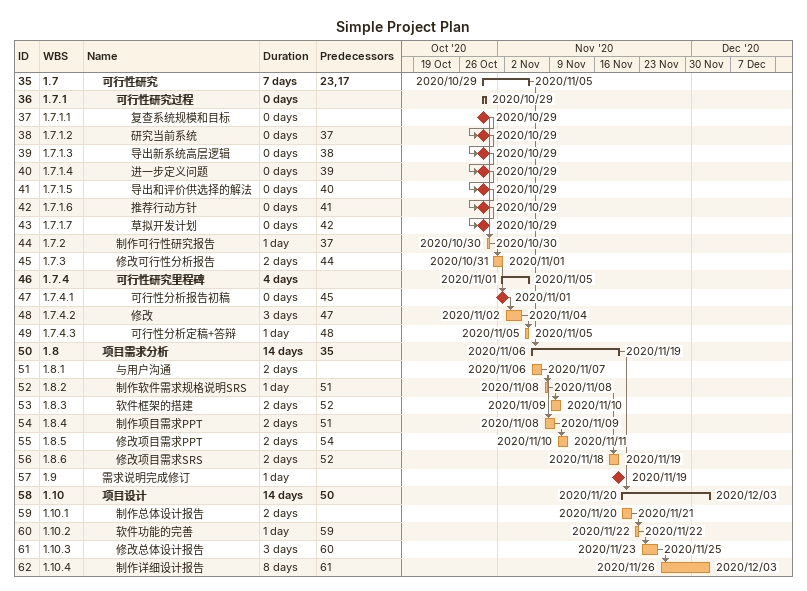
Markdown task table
Simple Project Plan

| ID | WBS | Task | Duration | Start | Finish | Predecessors |
|---|---|---|---|---|---|---|
| 35 | 1.7 | **可行性研究** | 7d | 2020-10-29 | 2020-11-05 | 23, 17 |
| 36 | 1.7.1 | **可行性研究过程** | 0d | 2020-10-29 | 2020-10-29 |  |
| 37 | 1.7.1.1 | 复查系统规模和目标 | 0d | 2020-10-29 | 2020-10-29 |  |
| 38 | 1.7.1.2 | 研究当前系统 | 0d | 2020-10-29 | 2020-10-29 | 37 |
| 39 | 1.7.1.3 | 导出新系统高层逻辑 | 0d | 2020-10-29 | 2020-10-29 | 38 |
| 40 | 1.7.1.4 | 进一步定义问题 | 0d | 2020-10-29 | 2020-10-29 | 39 |
| 41 | 1.7.1.5 | 导出和评价供选择的解法 | 0d | 2020-10-29 | 2020-10-29 | 40 |
| 42 | 1.7.1.6 | 推荐行动方针 | 0d | 2020-10-29 | 2020-10-29 | 41 |
| 43 | 1.7.1.7 | 草拟开发计划 | 0d | 2020-10-29 | 2020-10-29 | 42 |
| 44 | 1.7.2 | 制作可行性研究报告 | 1d | 2020-10-30 | 2020-10-30 | 37 |
| 45 | 1.7.3 | 修改可行性分析报告 | 2d | 2020-10-31 | 2020-11-01 | 44 |
| 46 | 1.7.4 | **可行性研究里程碑** | 4d | 2020-11-01 | 2020-11-05 |  |
| 47 | 1.7.4.1 | 可行性分析报告初稿 | 0d | 2020-11-01 | 2020-11-01 | 45 |
| 48 | 1.7.4.2 | 修改 | 3d | 2020-11-02 | 2020-11-04 | 47 |
| 49 | 1.7.4.3 | 可行性分析定稿+答辩 | 1d | 2020-11-05 | 2020-11-05 | 48 |
| 50 | 1.8 | **项目需求分析** | 14d | 2020-11-06 | 2020-11-19 | 35 |
| 51 | 1.8.1 | 与用户沟通 | 2d | 2020-11-06 | 2020-11-07 |  |
| 52 | 1.8.2 | 制作软件需求规格说明SRS | 1d | 2020-11-08 | 2020-11-08 | 51 |
| 53 | 1.8.3 | 软件框架的搭建 | 2d | 2020-11-09 | 2020-11-10 | 52 |
| 54 | 1.8.4 | 制作项目需求PPT | 2d | 2020-11-08 | 2020-11-09 | 51 |
| 55 | 1.8.5 | 修改项目需求PPT | 2d | 2020-11-10 | 2020-11-11 | 54 |
| 56 | 1.8.6 | 修改项目需求SRS | 2d | 2020-11-18 | 2020-11-19 | 52 |
| 57 | 1.9 | 需求说明完成修订 | 1d | 2020-11-19 | 2020-11-19 |  |
| 58 | 1.10 | **项目设计** | 14d | 2020-11-20 | 2020-12-03 | 50 |
| 59 | 1.10.1 | 制作总体设计报告 | 2d | 2020-11-20 | 2020-11-21 |  |
| 60 | 1.10.2 | 软件功能的完善 | 1d | 2020-11-22 | 2020-11-22 | 59 |
| 61 | 1.10.3 | 修改总体设计报告 | 3d | 2020-11-23 | 2020-11-25 | 60 |
| 62 | 1.10.4 | 制作详细设计报告 | 8d | 2020-11-26 | 2020-12-03 | 61 |
